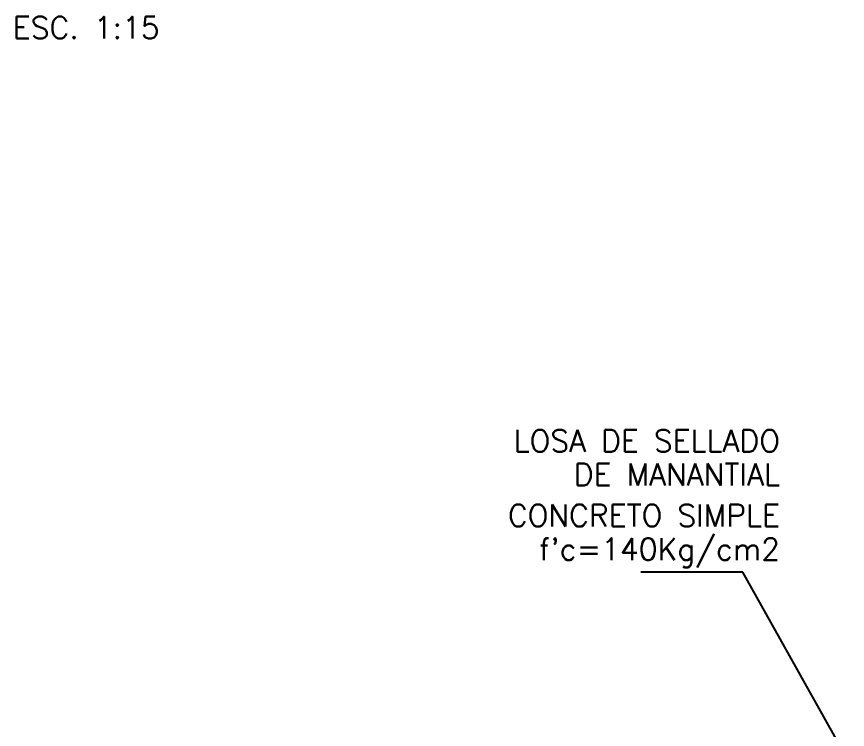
# Model space of a CAD drawing. Header units: millimetres. Extents: x 147.1 to 162.6, y 184.3 to 191.9.
# Drawn here: x 148.947 to 150.46, y 186.836 to 188.133 of the extents above; entities that cross this region are included whole.
import ezdxf
from ezdxf.enums import TextEntityAlignment as Align

# ---------------------------------------------------------------- set-up
doc = ezdxf.new("R2010")
doc.units = ezdxf.units.MM
doc.layers.add('g-acotado', color=9, linetype='Continuous', lineweight=15)
doc.layers.add('g-textos-notas', color=7, linetype='Continuous', lineweight=20)
doc.styles.add('01COTAS', font='romans.shx')
doc.dimstyles.new('DIM-20-PLANTA', dxfattribs={"dimscale": 0.02, "dimtxt": 2, "dimasz": 2, "dimexe": 2, "dimexo": 2, "dimgap": 1, "dimtad": 1, "dimzin": 4, "dimdsep": 46, "dimtxsty": '01COTAS', "dimcen": 25, "dimclrd": 252, "dimclre": 252, "dimclrt": 7, "dimadec": 0, "dimazin": 0, "dimtfac": 1, "dimtmove": 2, "dimatfit": 3, "dimfxl": 1, "dimtolj": 1, "dimtzin": 0, "dimarcsym": 0})

msp = doc.modelspace()

# ---------------------------------------------------------------- texts
at = {"layer": 'g-textos-notas', "style": '01COTAS'}
msp.add_text('ESC. 1:15', height=0.04, dxfattribs=at).set_placement((149.074, 188.1131), align=Align.MIDDLE)
for s, p in [('LOSA DE SELLADO', (150.3374, 187.3409)), ('DE MANANTIAL', (150.3374, 187.2797)), ('CONCRETO SIMPLE', (150.3374, 187.2051)), ("f'c=140Kg/cm2", (150.3374, 187.1438))]:
    msp.add_text(s, height=0.04, dxfattribs=at).set_placement(p, align=Align.RIGHT)

# ---------------------------------------------------------------- leaders
at = {"layer": 'g-acotado', "color": 5}
msp.add_leader([(150.4601, 186.7819), (150.27, 187.1218), (150.0839, 187.1218)], dimstyle='DIM-20-PLANTA', override={"dimgap": 1, "dimtad": 0}, dxfattribs=at)

doc.saveas('drawing.dxf')
